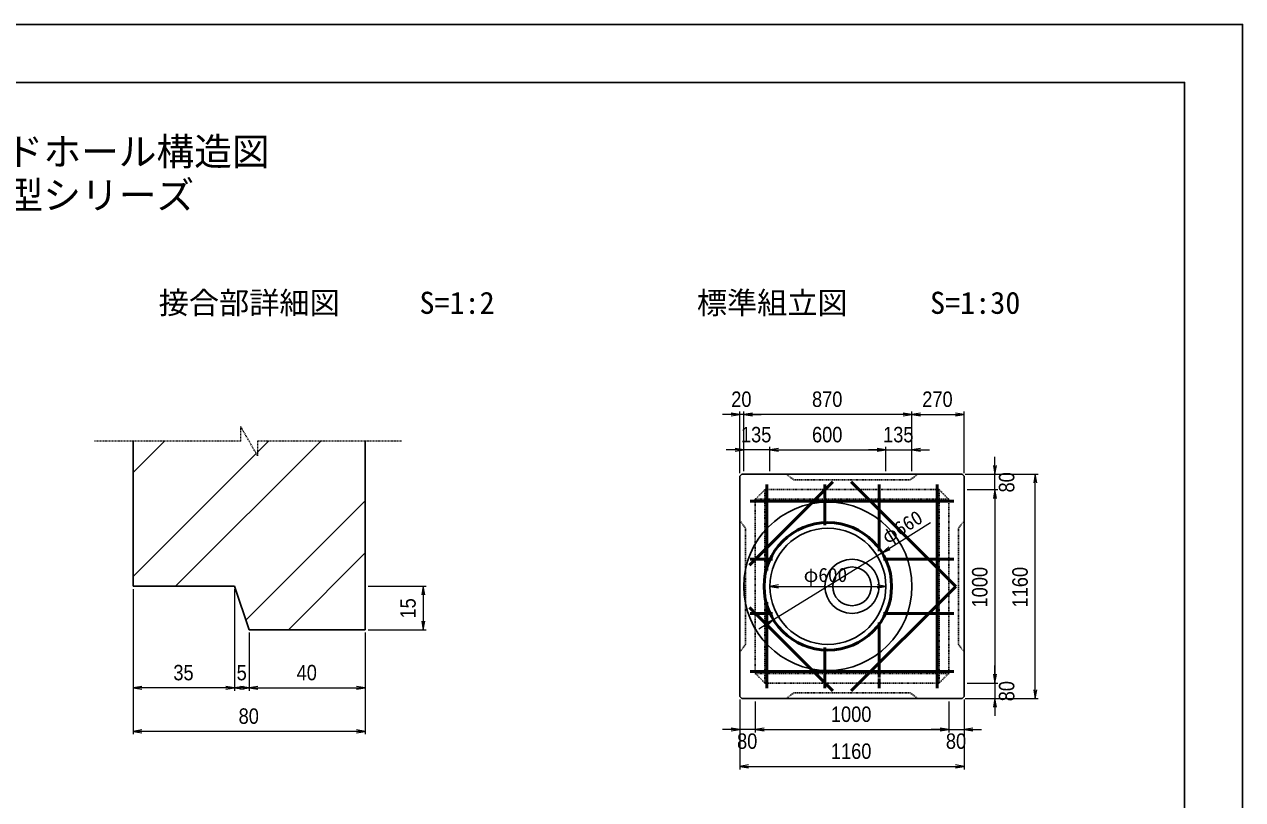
# Model space of a CAD drawing. Units: millimetres, scale not verified. Extents: x -210 to 210, y -148 to 148.
# Drawn here: x 0 to 210, y 14.9 to 148.5 of the extents above; entities that cross this region are included whole.
import ezdxf
from ezdxf.enums import TextEntityAlignment as Align

# ---------------------------------------------------------------- set-up
doc = ezdxf.new("R2010")
doc.units = ezdxf.units.MM
doc.linetypes.add('USER1', pattern=[12.95, 6.35, -3.175, 0.25, -3.175])
doc.linetypes.add('USER2', pattern=[4.7625, 3.175, -1.5875])
doc.layers.add('0-0', color=7, linetype='Continuous')
for name, color, linetype, lineweight in [('0-1_0', 9, 'Continuous', 25), ('0-2_dims', 2, 'Continuous', 13), ('0-3_pen1実線', 4, 'Continuous', 13), ('0-5_pen3実線', 7, 'Continuous', 25), ('0-6_pen4実線', 6, 'Continuous', 25), ('0-7_pen1一点', 4, 'USER1', 13), ('0-8_pen2破線', 3, 'USER2', 25), ('0-9_鉄筋１', 7, 'Continuous', 50), ('0-A_鉄筋２', 7, 'Continuous', 50)]:
    doc.layers.add(name, color=color, linetype=linetype, lineweight=lineweight)
doc.styles.add('ＭＳ ゴシック', font='')
doc.styles.add('ＭＳ Ｐゴシック', font='')
doc.styles.get('ＭＳ ゴシック').set_extended_font_data('MS Gothic')
doc.styles.get('ＭＳ Ｐゴシック').set_extended_font_data('MS PGothic')

# ---------------------------------------------------------------- blocks, each defined once
blk = doc.blocks.new('部分図 1')
at = {"layer": '0-1_0'}
blk.add_lwpolyline([(0, 0), (12600, 0), (12600, 8910), (0, 8910)], close=True, dxfattribs=at)
at = {"layer": '0-2_dims'}
for p, q in [((10000, 6892.65), (9910, 6892.65)), ((10000, 6589), (10000, 6907.65)), ((10020, 6892.65), (10000, 6892.65)), ((10020, 6599), (10020, 6907.65)), ((10020, 6599), (10020, 6907.65)), ((10890, 6892.65), (10020, 6892.65)), ((10020, 6892.65), (10110, 6892.65)), ((10890, 6599), (10890, 6907.65)), ((10890, 6599), (10890, 6907.65)), ((10890, 6892.65), (11160, 6892.65)), ((11160, 6589), (11160, 6907.65)), ((10020, 6709.65), (9930, 6709.65)), ((10020, 6599), (10020, 6724.65)), ((10155, 6709.65), (10020, 6709.65)), ((10155, 6599), (10155, 6724.65)), ((10155, 6599), (10155, 6724.65)), ((10155, 6709.65), (10755, 6709.65)), ((10155, 6709.65), (10245, 6709.65)), ((10755, 6709.65), (10665, 6709.65)), ((10755, 6599), (10755, 6724.65)), ((10755, 6599), (10755, 6724.65)), ((10755, 6709.65), (10890, 6709.65)), ((10890, 6599), (10890, 6724.65)), ((10890, 6709.65), (10980, 6709.65)), ((11319.37, 6584), (11319.37, 6674)), ((11165, 6584), (11334.37, 6584)), ((11165, 6584), (11542.77, 6584)), ((11319.37, 6504), (11319.37, 6584)), ((11527.77, 5424), (11527.77, 6584)), ((11175, 6504), (11334.37, 6504)), ((11175, 6504), (11334.37, 6504)), ((11319.37, 6504), (11319.37, 6414)), ((11319.37, 6504), (11319.37, 5504)), ((6862.5, 5989.69), (6862.5, 5464.03)), ((6862.5, 5989.69), (6862.5, 5239.03)), ((7387.5, 5989.69), (7387.5, 5464.03)), ((7387.5, 5989.69), (7387.5, 5464.03)), ((8077.5, 6004.69), (8377.59, 6004.69)), ((8362.59, 6004.69), (8362.59, 5779.69)), ((7462.5, 5764.69), (7462.5, 5464.03)), ((7462.5, 5764.69), (7462.5, 5464.03)), ((8062.5, 5764.69), (8062.5, 5464.03)), ((8062.5, 5764.69), (8062.5, 5239.03)), ((8077.5, 5779.69), (8377.59, 5779.69)), ((11319.37, 5504), (11319.37, 5594)), ((11175, 5504), (11334.37, 5504)), ((11175, 5504), (11334.37, 5504)), ((11319.37, 5504), (11319.37, 5424)), ((7387.5, 5479.03), (6862.5, 5479.03)), ((7462.5, 5479.03), (7387.5, 5479.03)), ((7462.5, 5479.03), (8062.5, 5479.03)), ((10000, 5419), (10000, 5248.67)), ((10000, 5419), (10000, 5057.65)), ((11160, 5419), (11160, 5248.67)), ((11160, 5419), (11160, 5057.65)), ((11165, 5424), (11334.37, 5424)), ((11165, 5424), (11542.77, 5424)), ((11319.37, 5424), (11319.37, 5334)), ((10080, 5409), (10080, 5248.67)), ((10080, 5409), (10080, 5248.67)), ((11080, 5409), (11080, 5248.67)), ((11080, 5409), (11080, 5248.67)), ((8062.5, 5254.03), (6862.5, 5254.03)), ((10000, 5263.67), (9910, 5263.67)), ((10080, 5263.67), (10000, 5263.67)), ((10080, 5263.67), (10170, 5263.67)), ((10080, 5263.67), (11080, 5263.67)), ((11080, 5263.67), (10990, 5263.67)), ((11080, 5263.67), (11160, 5263.67)), ((11160, 5263.67), (11250, 5263.67)), ((10000, 5072.65), (11160, 5072.65))]:
    blk.add_line(p, q, dxfattribs=at)
at = {"layer": '0-2_dims', "lineweight": 18}
for p, q in [((10735.43, 6177.95), (10986.12, 6333.46)), ((10735.43, 6177.95), (10174.57, 5830.05)), ((10155, 6004), (10755, 6004)), ((10174.57, 5830.05), (10098.09, 5782.61))]:
    blk.add_line(p, q, dxfattribs=at)
at = {"layer": '0-2_dims'}
for points in [[(9955, 6885.15), (10000, 6892.65), (9955, 6900.15)], [(10065, 6900.15), (10020, 6892.65), (10065, 6885.15)], [(10065, 6900.15), (10020, 6892.65), (10065, 6885.15)], [(10845, 6885.15), (10890, 6892.65), (10845, 6900.15)], [(10935, 6900.15), (10890, 6892.65), (10935, 6885.15)], [(11115, 6885.15), (11160, 6892.65), (11115, 6900.15)], [(9975, 6702.15), (10020, 6709.65), (9975, 6717.15)], [(10200, 6717.15), (10155, 6709.65), (10200, 6702.15)], [(10200, 6717.15), (10155, 6709.65), (10200, 6702.15)], [(10710, 6702.15), (10755, 6709.65), (10710, 6717.15)], [(10710, 6702.15), (10755, 6709.65), (10710, 6717.15)], [(10935, 6717.15), (10890, 6709.65), (10935, 6702.15)], [(11311.87, 6629), (11319.37, 6584), (11326.87, 6629)], [(11535.27, 6539), (11527.77, 6584), (11520.27, 6539)], [(11326.87, 6459), (11319.37, 6504), (11311.87, 6459)], [(11326.87, 6459), (11319.37, 6504), (11311.87, 6459)], [(8370.09, 5959.69), (8362.59, 6004.69), (8355.09, 5959.69)], [(8355.09, 5824.69), (8362.59, 5779.69), (8370.09, 5824.69)], [(11311.87, 5549), (11319.37, 5504), (11326.87, 5549)], [(11311.87, 5549), (11319.37, 5504), (11326.87, 5549)], [(6907.5, 5486.53), (6862.5, 5479.03), (6907.5, 5471.53)], [(7342.5, 5471.53), (7387.5, 5479.03), (7342.5, 5486.53)], [(7432.5, 5486.53), (7387.5, 5479.03), (7432.5, 5471.53)], [(7417.5, 5471.53), (7462.5, 5479.03), (7417.5, 5486.53)], [(7507.5, 5486.53), (7462.5, 5479.03), (7507.5, 5471.53)], [(8017.5, 5471.53), (8062.5, 5479.03), (8017.5, 5486.53)], [(11326.87, 5379), (11319.37, 5424), (11311.87, 5379)], [(11520.27, 5469), (11527.77, 5424), (11535.27, 5469)], [(6907.5, 5261.53), (6862.5, 5254.03), (6907.5, 5246.53)], [(8017.5, 5246.53), (8062.5, 5254.03), (8017.5, 5261.53)], [(9955, 5256.17), (10000, 5263.67), (9955, 5271.17)], [(10125, 5271.17), (10080, 5263.67), (10125, 5256.17)], [(10125, 5271.17), (10080, 5263.67), (10125, 5256.17)], [(11035, 5256.17), (11080, 5263.67), (11035, 5271.17)], [(11035, 5256.17), (11080, 5263.67), (11035, 5271.17)], [(11205, 5271.17), (11160, 5263.67), (11205, 5256.17)], [(10045, 5080.15), (10000, 5072.65), (10045, 5065.15)], [(11115, 5065.15), (11160, 5072.65), (11115, 5080.15)]]:
    blk.add_lwpolyline(points, dxfattribs=at)
at = {"layer": '0-2_dims', "lineweight": 18}
for points in [[(10769.72, 6208.05), (10735.43, 6177.95), (10777.62, 6195.3)], [(10200, 6011.5), (10155, 6004), (10200, 5996.5)], [(10710, 5996.5), (10755, 6004), (10710, 6011.5)], [(10140.28, 5799.95), (10174.57, 5830.05), (10132.38, 5812.7)]]:
    blk.add_lwpolyline(points, dxfattribs=at)
at = {"layer": '0-3_pen1実線'}
for p, q in [((6862.5, 6593.09), (7024.1, 6754.69)), ((7082.33, 6004.69), (7832.33, 6754.69)), ((7505.8, 6697.58), (7562.92, 6754.69)), ((6862.5, 6054.28), (7499.26, 6691.03)), ((7445.91, 5829.46), (8062.5, 6446.05)), ((7665.55, 5779.69), (8062.5, 6176.65))]:
    blk.add_line(p, q, dxfattribs=at)
at = {"layer": '0-5_pen3実線'}
for p, q in [((6862.5, 6754.69), (6862.5, 6004.69)), ((8062.5, 6754.69), (8062.5, 5779.69)), ((10010, 6584), (10000, 6574)), ((10000, 6574), (10000, 5434)), ((11150, 6584), (10010, 6584)), ((11150, 6584), (11160, 6574)), ((11160, 5434), (11160, 6574)), ((7387.5, 6004.69), (6862.5, 6004.69)), ((7462.5, 5779.69), (7387.5, 6004.69)), ((7462.5, 5779.69), (8062.5, 5779.69)), ((10000, 5434), (10010, 5424)), ((10010, 5424), (11150, 5424)), ((11160, 5434), (11150, 5424))]:
    blk.add_line(p, q, dxfattribs=at)
for centre, radius in [((10455, 6004), 435), ((10455, 6004), 300), ((10580, 6004), 140), ((10580, 6004), 100)]:
    blk.add_circle(centre, radius, dxfattribs=at)
at = {"layer": '0-6_pen4実線'}
blk.add_lwpolyline([(300, 300), (12300, 300), (12300, 8610), (300, 8610)], close=True, dxfattribs=at)
at = {"layer": '0-7_pen1一点'}
for p, q in [((7419.2, 6754.69), (7419.2, 6829.69)), ((7505.8, 6679.69), (7419.2, 6829.69)), ((7419.2, 6754.69), (6662.79, 6754.69)), ((8250, 6754.69), (7505.8, 6754.69)), ((7505.8, 6754.69), (7505.8, 6679.69))]:
    blk.add_line(p, q, dxfattribs=at)
at = {"layer": '0-8_pen2破線'}
for p, q in [((10280, 6554), (10240, 6584)), ((10080, 6454), (10130, 6504)), ((11030, 6504), (10130, 6504)), ((10130, 6504), (10130, 5504)), ((11030, 6504), (11080, 6454)), ((11030, 6504), (11030, 5504)), ((10080, 6454), (10080, 5554)), ((10080, 6454), (11080, 6454)), ((11080, 5554), (11080, 6454)), ((10030, 6304), (10000, 6344)), ((10030, 5704), (10030, 6304)), ((11130, 6304), (11160, 6344)), ((11130, 5704), (11130, 6304)), ((10030, 5704), (10000, 5664)), ((11130, 5704), (11160, 5664)), ((10130, 5504), (10080, 5554)), ((10080, 5554), (11080, 5554)), ((11080, 5554), (11030, 5504)), ((10130, 5504), (11030, 5504)), ((10280, 5454), (10240, 5424)), ((10280, 5454), (10880, 5454)), ((10880, 5454), (10920, 5424))]:
    blk.add_line(p, q, dxfattribs=at)
blk.add_lwpolyline([(10280, 6554), (10880, 6554), (10920, 6584)], dxfattribs=at)
at = {"layer": '0-9_鉄筋１'}
for p, q in [((10050.31, 6113.69), (10480.76, 6544.14)), ((11116.28, 6004), (10576.14, 6544.14)), ((10103, 6444), (11057, 6444)), ((10140, 6481), (10140, 6086)), ((10440, 6481), (10440, 6321)), ((10720, 6481), (10720, 6186)), ((11020, 6481), (11020, 5527)), ((10103, 6144), (10168, 6144)), ((11057, 6144), (10742, 6144)), ((11116.28, 6004), (10576.14, 5463.86)), ((10140, 5922), (10140, 5527)), ((10050.31, 5894.31), (10480.76, 5463.86)), ((10103, 5864), (10168, 5864)), ((11057, 5864), (10742, 5864)), ((10720, 5817), (10720, 5532)), ((10440, 5687), (10440, 5527)), ((10103, 5564), (11057, 5564))]:
    blk.add_line(p, q, dxfattribs=at)
blk.add_circle((10455, 6004), 330, dxfattribs=at)
at = {"layer": '0-A_鉄筋２'}
for p, q in [((10140, 6481), (10140, 6531)), ((10440, 6531), (10440, 6481)), ((10720, 6531), (10720, 6481)), ((11020, 6531), (11020, 6481)), ((10053, 6444), (10103, 6444)), ((11107, 6444), (11057, 6444)), ((10053, 6144), (10103, 6144)), ((11107, 6144), (11057, 6144)), ((10053, 5864), (10103, 5864)), ((11107, 5864), (11057, 5864)), ((10053, 5564), (10103, 5564)), ((11107, 5564), (11057, 5564)), ((10140, 5527), (10140, 5477)), ((10440, 5477), (10440, 5527)), ((10720, 5477), (10720, 5527)), ((11020, 5477), (11020, 5527))]:
    blk.add_line(p, q, dxfattribs=at)
at = {"layer": '0-2_dims', "color": 7, "style": 'ＭＳ Ｐゴシック', "width": 0.9}
for s, p in [('20', (9955.45, 6907.65)), ('870', (10373.18, 6907.65)), ('270', (10943.18, 6907.65)), ('135', (10005.68, 6724.65)), ('600', (10373.18, 6724.65)), ('135', (10740.68, 6724.65)), ('35', (7070.45, 5494.03)), ('5', (7397.73, 5494.03)), ('40', (7707.95, 5494.03)), ('80', (7407.95, 5269.03)), ('1000', (10470.91, 5278.67)), ('80', (9985.45, 5139.58)), ('80', (11065.45, 5139.58)), ('1160', (10470.91, 5087.65))]:
    blk.add_text(s, height=79.98, dxfattribs=at).set_placement(p, align=Align.BOTTOM_LEFT)
for s, p in [('80', (11443.46, 6489.45)), ('1000', (11304.37, 5894.91)), ('1160', (11512.77, 5894.91)), ('15', (8347.59, 5837.65)), ('80', (11443.46, 5409.45))]:
    blk.add_text(s, height=79.98, rotation=90, dxfattribs=at).set_placement(p, align=Align.BOTTOM_LEFT)
at = {"layer": '0-2_dims', "color": 7, "style": 'ＭＳ ゴシック'}
blk.add_text('φ660', height=73.31, rotation=31.812, dxfattribs=at).set_placement((10773.41, 6202.1), align=Align.BOTTOM_LEFT)
blk.add_text('φ600', height=73.31, dxfattribs=at).set_placement((10330, 6004.5), align=Align.BOTTOM_LEFT)
at = {"layer": '0-5_pen3実線', "style": 'ＭＳ ゴシック'}
for s, height, p in [('\u3000接合部詳細図\u3000', 114.4, (6838.57, 7378.74)), ('S=1:2', 114.3, (8343.31, 7378.76)), ('\u3000標準組立図\u3000', 114.3, (9622, 7378.73)), ('S=1:30', 114.4, (10983.65, 7378.73))]:
    blk.add_text(s, height=height, dxfattribs=at).set_placement(p, align=Align.BOTTOM_LEFT)
at = {"layer": '0-6_pen4実線', "style": 'ＭＳ ゴシック'}
for s, p in [('\u3000ＫＯＥＩハンドホール構造図\u3000', (4837.55, 8137.5)), ('１０００型シリーズ', (5422.51, 7912.5))]:
    blk.add_text(s, height=143, dxfattribs=at).set_placement(p, align=Align.BOTTOM_LEFT)

msp = doc.modelspace()

# ---------------------------------------------------------------- block references
at = {"layer": '0-0', "xscale": 0.0333333, "yscale": 0.0333333}
msp.add_blockref('部分図 1', (-210, -148.5), dxfattribs=at)

doc.saveas('drawing.dxf')
